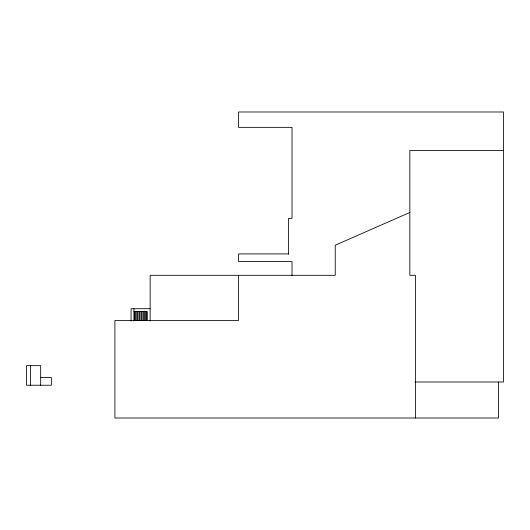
<?xml version="1.0" encoding="UTF-8"?>
<svg xmlns="http://www.w3.org/2000/svg" width="530" height="530" viewBox="0 0 530 530"><rect width="100%" height="100%" fill="white"/><g stroke="black" fill="none" stroke-linecap="round" stroke-linejoin="round"><path stroke-width="0.79" d="M409.842 212.47L335.238 245.204L335.238 275.308L150.149 275.308L150.149 321.074M503.5 150.474L409.842 150.474L409.842 275.308L415.401 275.308L415.401 418.011M288.585 253.916L238.52 253.916L238.52 261.542L292.017 261.542L292.017 275.567M150.149 308.725L131.062 308.725L131.062 321.074M133.924 311.587L147.287 311.587L147.287 320.65M40.677 377.506L51.364 377.506L51.364 385.237L26.5 385.237L26.5 365.654L40.677 365.654L40.677 385.237M415.01 381.998L503.5 381.998L503.5 111.989L238.52 111.989L238.52 127.352L292.017 127.352L292.017 218.347L288.585 218.347L288.585 254.208M498.511 381.998L498.511 418.011L114.904 418.011L114.904 320.498L238.52 320.498L238.52 275.308M146.572 311.587L146.572 320.65M145.657 311.587L145.657 320.65M144.425 311.587L144.425 320.65M143.511 311.587L143.511 320.65M142.126 311.587L142.126 320.65M141.212 311.587L141.212 320.65M139.893 311.587L139.893 320.65M138.979 311.587L138.979 320.65M137.674 311.587L137.674 320.65M136.76 311.587L136.76 320.65M135.501 311.587L135.501 320.65M134.587 311.587L134.587 320.65M133.924 308.725L133.924 321.074M30.402 365.654L30.402 385.237"/></g></svg>
